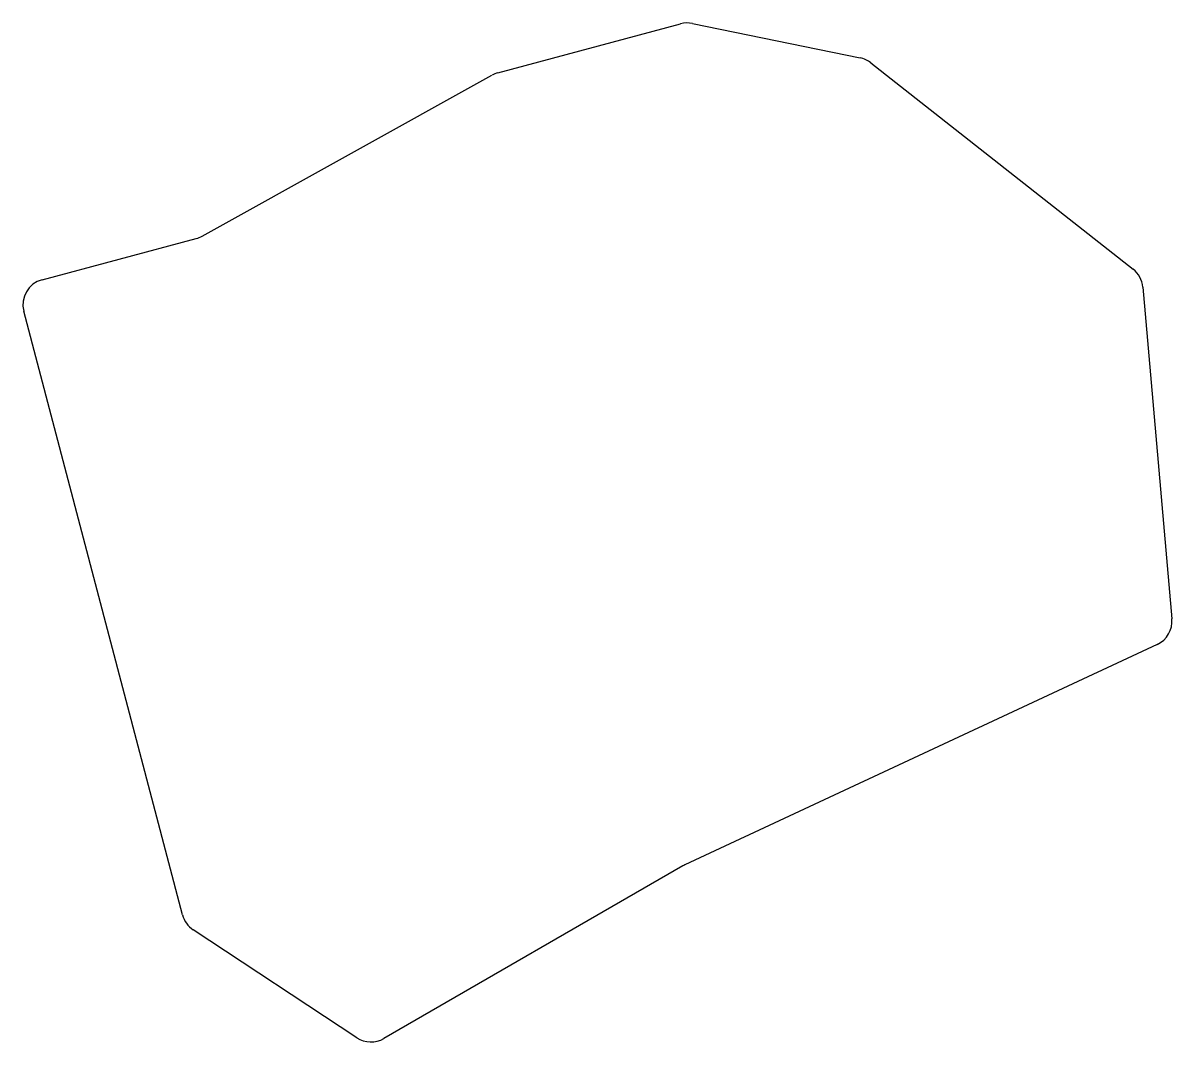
# Model space of a CAD drawing. Header units: millimetres. Extents: x 207 to 340, y -186 to -67.
import ezdxf

# ---------------------------------------------------------------- set-up
doc = ezdxf.new("R2010")
doc.units = ezdxf.units.MM

msp = doc.modelspace()

# ---------------------------------------------------------------- linework, layer by layer
for p, q in [((261.66, -73.23), (282.84, -67.56)), ((284.21, -67.52), (303.64, -71.49)), ((304.89, -72.07), (335.3, -95.98)), ((227.38, -92.16), (260.98, -73.51)), ((208.84, -97.22), (226.7, -92.43)), ((336.43, -98.08), (339.79, -136.53)), ((225.1, -170.84), (206.71, -100.88)), ((338.07, -139.51), (283.35, -165.06)), ((283.12, -165.18), (248.46, -185.19)), ((245.31, -185.09), (226.35, -172.58))]:
    msp.add_line(p, q)
for centre, start, end in [((283.61, -70.45), 78.4349, 105), ((303.04, -74.43), 51.8178, 78.4349), ((262.44, -76.13), 105, 119.0362), ((225.93, -89.54), 285, 299.0362), ((209.61, -100.12), 105, 194.7301), ((333.44, -98.34), 5, 51.8178), ((336.81, -136.79), 295.0239, 5), ((284.62, -167.78), 115.0239, 120), ((228.01, -170.08), 194.7301, 236.565), ((246.96, -182.59), 236.565, 300)]:
    msp.add_arc(centre, 3, start, end)

doc.saveas('drawing.dxf')
